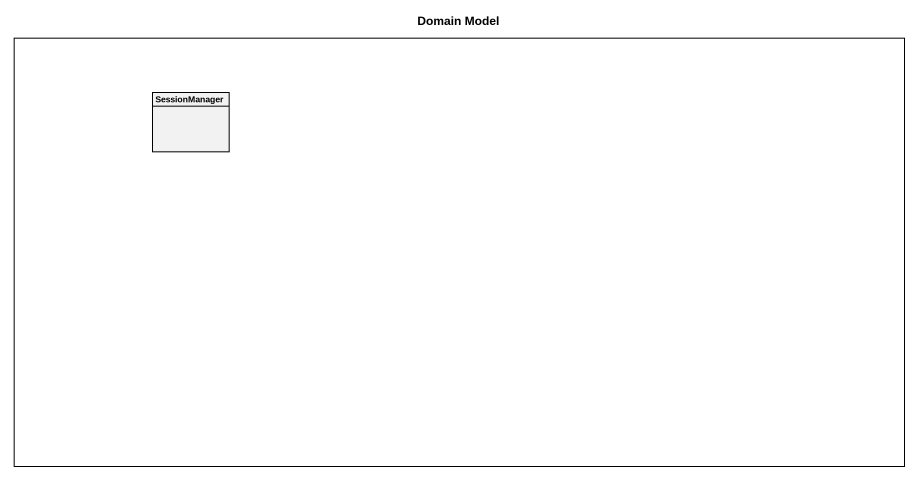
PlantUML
@startuml
title Domain Model
hide circle
hide empty members
rectangle " " as rectangle1 {
  class SessionManager
}
@enduml
